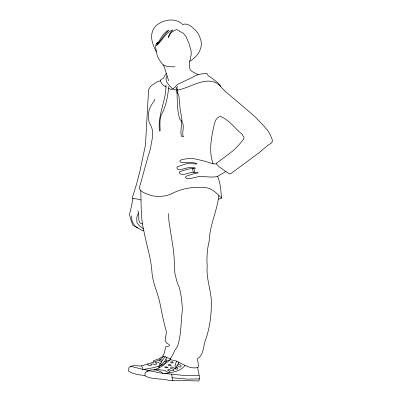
<?xml version="1.0" encoding="UTF-8"?>
<svg xmlns="http://www.w3.org/2000/svg" width="401" height="401" viewBox="0 0 401 401"><rect width="100%" height="100%" fill="white"/><g stroke="black" fill="none" stroke-linecap="round" stroke-linejoin="round"><path stroke-width="0.6" d="M176.094 87.212L176.996 92.666L177.427 105.699L178.345 113.734L179.768 119.097L181.237 120.836C182.174 126.059 179.889 131.413 181.488 136.415L183.533 136.871L182.791 135.127C182.42 130.651 184.59 125.578 181.909 121.533L181.964 119.944L180.064 108.37L179.016 96.706L178.5 94.501L176.861 91.994M176.565 361.111L175.187 364.92L175.097 368.915L175.618 368.89C176.094 366.424 178.174 364.699 178.826 362.238L176.565 361.111L170.26 359.602L166.691 361.186L164.59 363.501L160.109 365.622L159.277 367.431L158.671 367.637L159.022 365.988L160.46 363.341L161.493 362.449L161.067 361.251L159.122 360.78L160.711 359.682L162.345 360.208L165.322 356.775L167.919 357.978L170.465 358.609L172.144 356.058L174.911 350.238L177.718 345.923L179.212 339.948L180.415 332.905L182.395 308.519L181.558 299.066L180.445 292.048L179.021 286.75L177.197 282.489L174.901 273.587L174.034 256.204L173.006 246.926L168.996 221.843L168.475 213.618M148.821 370.384L142.711 369.291L142.621 367.692L141.538 365.958C137.473 366.243 132.14 364.283 128.921 367.667L128.485 371.095C133.152 374.243 139.503 374.97 145.047 375.531L145.097 375.927C152.089 379.697 161.087 378.278 168.641 380.308L198.856 380.95C200.535 376.604 197.904 371.933 197.713 367.471L198.385 366.95L198.144 362.715L197.302 359.577L197.633 358.609C204.149 354.97 203.086 344.905 205.939 338.775C210.244 326.148 211.708 312.524 211.257 299.216C210.304 288.098 206.099 277.462 207.212 266.119C206.53 257.622 207.197 249.036 209.247 240.755C209.718 225.121 217.187 210.781 218.841 195.472M168.801 86.441C167.793 96.32 166.094 106.405 161.152 115.152C159.428 120.19 159.969 125.648 160.164 130.836L159.498 131.022C157.267 115.227 166.365 100.606 165.999 85.032M225.863 171.573L219.076 166.766L216.4 163.899L213.116 163.879L205.137 161.277L195.964 159.092L190.55 158.245L181.798 159.518L179.934 160.746L179.964 161.513L181.553 162.711L190.686 162.24L195.979 163.287L197.152 163.944L186.811 163.593L177.182 166.816L176.921 167.949L177.803 169.352C183.402 170.29 188.856 165.854 194.665 167.768L195.498 168.315L192.435 168.505L193.197 171.944L193.969 172.51L197.412 172.245L198.064 172.891L193.693 173.803L186.495 176.094L185.392 177.107L186.199 178.3L187.102 178.721L189.823 178.666L199.568 176.385L211.106 177.082L215.959 176.836L217.623 176.28L225.863 171.573L229.613 173.929L230.77 173.688L259.402 152.505L267.256 145.733L271.703 142.796L272.515 140.851L272.204 139.683L270.62 135.658L268.359 131.418L264.013 126.17L254.56 116.23L225.101 91.202L221.678 87.724L218.019 82.912L209.558 76.375L208.575 76.13L207.127 73.839L206.289 73.248L199.257 74.32L195.472 75.604L193.267 76.967L177.698 84.31L173.006 89.027L170.636 89.403L168.641 88.165M161.693 365.095L162.385 365.912L170.545 359.687M166.164 86.982C163.523 85.859 161.172 83.644 160.43 80.812L161.022 79.393L163.578 78.295L164.32 76.32L166.32 73.373M132.987 198.565L130.38 211.202L129.322 214.254L131.257 221.041L132.826 224.971L133.453 225.658L142.149 230.465L143.222 230.871L143.819 230.64C140.45 217.558 141.383 203.979 140.766 190.625M154.575 99.278L154.3 100.947C148.671 107.378 146.114 117.207 150.485 124.952C154.796 132.185 151.503 141.022 150.47 148.691C146.285 161.809 143.067 175.202 139.142 188.38C141.398 192.761 147.287 194.004 151.603 195.628C158.039 197.006 164.856 196.565 170.976 194.069C181.402 188.42 193.362 186.485 205.106 187.548C212.084 188.064 216.976 193.548 221.537 198.119L218.59 199.227M221.537 198.119C220.901 190.831 220.55 183.217 217.623 176.28M166.821 357.391L165.834 359.602A1.263 1.013 18.4 0 1 165.127 361.426L164.646 361.251L160.109 365.622M177.297 86.37L177.021 87.904L177.803 93.438M167.047 75.709C163.563 80.967 169.588 85.488 172.515 88.987M170.465 358.609L170.26 359.602M164.646 361.251L165.834 359.602M161.327 361.587L162.345 360.208M138.696 213.152C136.079 215.683 136.941 219.427 136.926 222.635L139.844 226.134L143.398 228.831M184.996 365.406C180.355 371.672 171.733 372.509 164.565 373.567M165.322 356.775L163.884 356.294C161.177 359.226 157.423 360.89 153.698 362.093L141.538 365.958M189.688 61.348C195.061 58.165 199.748 53.127 201.031 46.862A23.784 19.073 18.4 0 0 200.791 39.829L199.157 35.544A25.849 20.727 18.4 0 0 195.262 30.04C192.039 26.977 187.362 22.586 182.585 24.511C175.833 17.423 163.503 19.423 156.58 25.303A22.245 17.839 18.4 0 0 152.35 31.774C150.044 39.017 153.548 46.26 156.681 52.616C157.042 58.22 161.227 62.195 164.179 66.496L168.681 80.967M162.916 373.341C158.656 369.281 149.974 368.334 145.513 372.464A7.95 6.376 18.4 0 0 145.037 375.135L145.047 375.531M162.385 365.912L158.816 368.123L153.688 370.033M163.884 356.294L163.433 356.178L158.044 359.101L153.372 360.865L153.698 362.093M159.022 365.988L154.626 367.456L143.683 369.456M197.713 367.471C191.006 369.291 184.545 365.201 178.826 362.238M177.212 90.085C191.307 87.989 208.149 73.438 220.766 86.446M160.43 80.812L157.167 81.789L150.976 85.929L148.586 89.488L145.483 144.992L139.663 172.29L136.756 183.422L132.18 198.189L132.551 198.615L136.691 198.901L141.092 199.999M146.956 371.11L149.964 370.84L161.362 373.13L182.475 375.306L198.981 375.296M160.46 363.341L159.352 363.236L158.686 362.394L156.35 362.123L155.237 362.74L156.57 363.622L156.064 364.684L154.285 364.9L153.377 363.988L151.573 363.973L150.841 364.198L151.408 365.025L151.142 365.481L150.365 365.782L148.721 365.577L148.059 364.384L147.337 364.103M192.435 168.505L188.676 168.976L180.44 171.347L179.603 171.869L179.427 172.811L179.939 173.808C184.199 175.818 189.092 172.149 193.533 172.355M175.042 66.756C171.092 66.957 166.711 66.937 163.242 64.777M199.523 378.87L187.538 379.12L172.099 377.762L171.723 374.113M142.535 223.979C136.225 223.322 140.385 214.274 137.839 210.66M155.738 369.211L164.936 370.479L166.971 371.948L168.014 372.198L169.443 372.123L169.818 371.532L169.458 371.025L167.538 370.228L169.011 369.161L171.152 370.78L173.783 370.639L173.683 369.356L170.23 368.103L171.693 366.835L175.107 368.654M176.114 367.09L177.212 367.336L177.788 368.068L177.788 368.885L177.107 369.221L175.618 368.89M176.445 90.13L173.006 89.027M142.711 369.291L130.676 366.339M163.433 356.178L162.986 356.063L162.846 355.517C165.332 353.166 164.535 349.527 165.808 346.75L168.901 346.203L169.433 345.632L169.021 344.444L166.51 343.045C163.869 339.617 166.455 335.512 166.395 331.767C163.397 321.552 161.633 311.061 159.397 300.67C156.971 291.276 152.796 282.434 151.994 272.61C151.107 258.264 146.375 244.675 143.819 230.64M198.154 74.636L192.46 71.734L190.259 69.99L189.944 69.318L189.292 63.689L191.242 54.351L191.112 50.922L188.696 42.666L186.019 36.596L183.653 33.534L181.583 32.165L179.969 31.689L178.901 30.521L176.661 29.564L174.49 30.541A14.837 11.9 18.4 0 0 169.453 35.057L168.455 37.473A19.865 15.925 18.4 0 1 172.906 29.965C165.197 32.471 162.505 40.782 156.585 45.448L166.114 33.032L168.951 30.08C162.756 32.601 160.961 39.569 156.721 44.12L157.483 42.401C154.52 44.671 155.964 48.676 156.435 51.759M177.372 365.376L178.866 366.654L179.959 367.06L180.871 366.88L181.117 366.183L180.741 365.166L178.094 363.862M137.944 227.898C133.302 225.693 131.292 220.73 131.453 215.783M181.237 120.836L181.909 121.533M193.773 168.42L194.921 172.315M216.4 163.899L216.51 163.212L233.472 150.45L239.422 144.28L243.372 139.473L243.978 138.195L244.024 137.167L242.946 135.879L242.43 134.53C235.161 128.776 229.823 120.601 221.182 116.706L219.202 116.716C214.71 118.831 214.324 124.626 213.277 128.886C210.851 140.22 209.046 152.716 213.116 163.879M172.099 377.762L172.395 380.509M172.3 361.777L170.435 362.053L171.307 362.96L173.287 362.845L172.3 361.777M169.979 364.529L168.079 364.785L168.711 365.577L171.147 365.582L169.979 364.529M166.585 366.975L164.56 367L165.648 367.757L168.074 367.742L166.585 366.975"/></g></svg>
